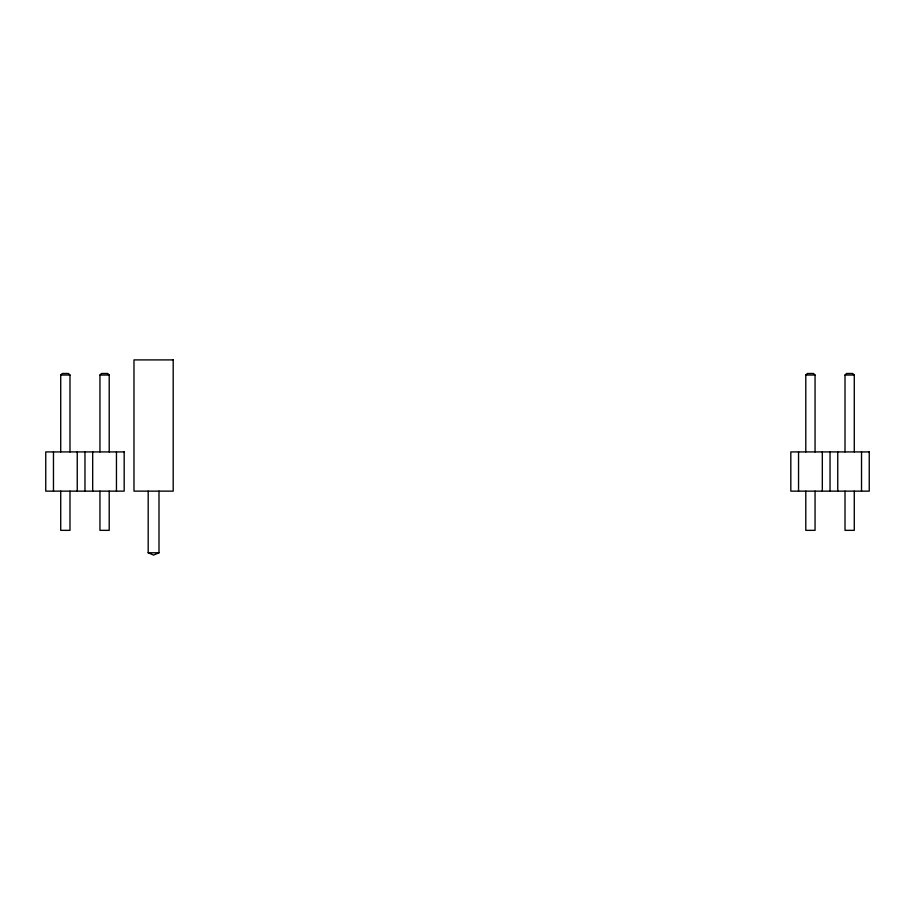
<?xml version="1.0" encoding="UTF-8"?>
<svg xmlns="http://www.w3.org/2000/svg" width="915" height="915" viewBox="0 0 915 915"><rect width="100%" height="100%" fill="white"/><g stroke="black" fill="none" stroke-linecap="round" stroke-linejoin="round"><path stroke-width="1.37" d="M60.722 451.918L60.722 375.036L62.266 373.492L68.442 373.492L69.986 375.036L69.986 451.918M99.941 451.918L99.941 375.036L101.485 373.492L107.661 373.492L109.205 375.036L109.205 451.918M805.795 451.918L805.795 375.036L807.339 373.492L813.515 373.492L815.059 375.036L815.059 451.918M845.014 451.918L845.014 375.036L846.558 373.492L852.734 373.492L854.278 375.036L854.278 451.918M158.993 491.138L158.993 552.774L153.594 555.096L148.184 552.774L148.184 491.138M60.722 375.036L69.986 375.036M99.941 375.036L109.205 375.036M805.795 375.036L815.059 375.036M845.014 375.036L854.278 375.036M148.184 552.774L158.993 552.774M861.53 451.918L861.53 491.138M854.278 491.138L854.278 530.345L845.014 530.345L845.014 491.138M837.751 451.918L837.751 491.138M830.031 451.918L830.031 491.138M822.322 451.918L822.322 491.138M815.059 491.138L815.059 530.345L805.795 530.345L805.795 491.138M798.543 451.918L798.543 491.138M116.457 451.918L116.457 491.138M109.205 491.138L109.205 530.345L99.941 530.345L99.941 491.138M92.678 451.918L92.678 491.138M84.969 451.918L84.969 491.138M77.249 451.918L77.249 491.138M69.986 491.138L69.986 530.345L60.722 530.345L60.722 491.138M53.47 451.918L53.47 491.138M173.198 359.904L133.979 359.904L133.979 491.138L173.198 491.138L173.198 359.904M124.177 451.918L45.75 451.918L45.75 491.138L124.177 491.138L124.177 451.918M869.25 451.918L790.823 451.918L790.823 491.138L869.25 491.138L869.25 451.918"/></g></svg>
